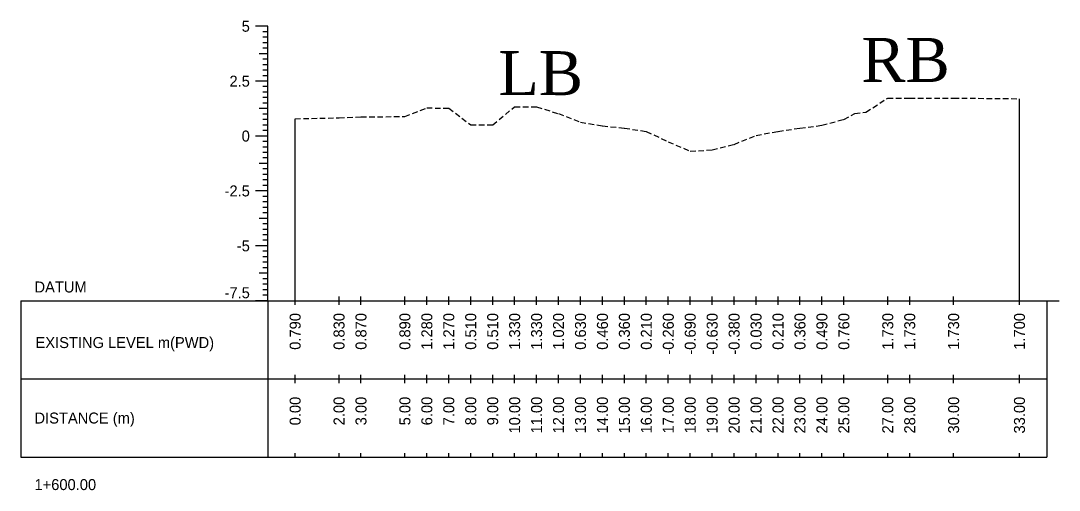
# Model space of a CAD drawing. Header units: inches. Extents: x 2552 to 3818, y -1499 to -1059.
# Drawn here: x 3511.38 to 3558.69, y -1239.31 to -1217.92 of the extents above; entities that cross this region are included whole.
import ezdxf
from ezdxf.enums import TextEntityAlignment as Align

# ---------------------------------------------------------------- set-up
doc = ezdxf.new("R2010")
doc.units = ezdxf.units.IN
doc.header["$MEASUREMENT"] = 0
doc.linetypes.add('HIDDEN', pattern=[0.375, 0.25, -0.125])
doc.layers.add('CS_Drawing', color=7, linetype='Continuous')
doc.layers.add('GL', color=3, linetype='HIDDEN')
doc.styles.add('romans', font='romans.shx')

msp = doc.modelspace()

# ---------------------------------------------------------------- linework, layer by layer
at = {"layer": 'CS_Drawing'}
for p, q in [((3522.626, -1218.175), (3522.063, -1218.175)), ((3522.626, -1218.175), (3522.232, -1218.175)), ((3522.626, -1218.175), (3522.401, -1218.175)), ((3522.626, -1230.675), (3522.626, -1218.175)), ((3522.626, -1218.425), (3522.401, -1218.425)), ((3522.626, -1218.675), (3522.401, -1218.675)), ((3522.626, -1218.925), (3522.401, -1218.925)), ((3522.626, -1219.175), (3522.401, -1219.175)), ((3522.626, -1219.425), (3522.232, -1219.425)), ((3522.626, -1219.425), (3522.401, -1219.425)), ((3522.626, -1219.675), (3522.401, -1219.675)), ((3522.626, -1219.925), (3522.401, -1219.925)), ((3522.626, -1220.175), (3522.401, -1220.175)), ((3522.626, -1220.425), (3522.401, -1220.425)), ((3522.626, -1220.675), (3522.063, -1220.675)), ((3522.626, -1220.675), (3522.232, -1220.675)), ((3522.626, -1220.675), (3522.401, -1220.675)), ((3522.626, -1220.925), (3522.401, -1220.925)), ((3522.626, -1221.175), (3522.401, -1221.175)), ((3522.626, -1221.425), (3522.401, -1221.425)), ((3556.876, -1230.675), (3556.876, -1221.475)), ((3522.626, -1221.925), (3522.232, -1221.925)), ((3522.626, -1221.675), (3522.401, -1221.675)), ((3522.626, -1221.925), (3522.401, -1221.925)), ((3522.626, -1222.175), (3522.401, -1222.175)), ((3522.626, -1222.425), (3522.401, -1222.425)), ((3523.876, -1230.675), (3523.876, -1222.385)), ((3522.626, -1222.675), (3522.401, -1222.675)), ((3522.626, -1222.925), (3522.401, -1222.925)), ((3522.626, -1223.175), (3522.063, -1223.175)), ((3522.626, -1223.175), (3522.232, -1223.175)), ((3522.626, -1223.175), (3522.401, -1223.175)), ((3522.626, -1223.425), (3522.401, -1223.425)), ((3522.626, -1223.675), (3522.401, -1223.675)), ((3522.626, -1223.925), (3522.401, -1223.925)), ((3522.626, -1224.425), (3522.232, -1224.425)), ((3522.626, -1224.175), (3522.401, -1224.175)), ((3522.626, -1224.425), (3522.401, -1224.425)), ((3522.626, -1224.675), (3522.401, -1224.675)), ((3522.626, -1224.925), (3522.401, -1224.925)), ((3522.626, -1225.175), (3522.401, -1225.175)), ((3522.626, -1225.675), (3522.063, -1225.675)), ((3522.626, -1225.675), (3522.232, -1225.675)), ((3522.626, -1225.425), (3522.401, -1225.425)), ((3522.626, -1225.675), (3522.401, -1225.675)), ((3522.626, -1225.925), (3522.401, -1225.925)), ((3522.626, -1226.175), (3522.401, -1226.175)), ((3522.626, -1226.425), (3522.401, -1226.425)), ((3522.626, -1226.675), (3522.401, -1226.675)), ((3522.626, -1226.925), (3522.232, -1226.925)), ((3522.626, -1226.925), (3522.401, -1226.925)), ((3522.626, -1227.175), (3522.401, -1227.175)), ((3522.626, -1227.425), (3522.401, -1227.425)), ((3522.626, -1227.675), (3522.401, -1227.675)), ((3522.626, -1228.175), (3522.063, -1228.175)), ((3522.626, -1228.175), (3522.232, -1228.175)), ((3522.626, -1227.925), (3522.401, -1227.925)), ((3522.626, -1228.175), (3522.401, -1228.175)), ((3522.626, -1228.425), (3522.401, -1228.425)), ((3522.626, -1228.675), (3522.401, -1228.675)), ((3522.626, -1228.925), (3522.401, -1228.925)), ((3522.626, -1229.175), (3522.401, -1229.175)), ((3522.626, -1229.425), (3522.232, -1229.425)), ((3522.626, -1229.425), (3522.401, -1229.425)), ((3522.626, -1229.675), (3522.401, -1229.675)), ((3522.626, -1229.925), (3522.401, -1229.925)), ((3522.626, -1230.175), (3522.401, -1230.175)), ((3522.626, -1230.425), (3522.401, -1230.425)), ((3523.876, -1230.862), (3523.876, -1230.487)), ((3525.876, -1230.862), (3525.876, -1230.487)), ((3526.876, -1230.862), (3526.876, -1230.487)), ((3528.876, -1230.862), (3528.876, -1230.487)), ((3529.876, -1230.862), (3529.876, -1230.487)), ((3530.876, -1230.862), (3530.876, -1230.487)), ((3531.876, -1230.862), (3531.876, -1230.487)), ((3532.876, -1230.862), (3532.876, -1230.487)), ((3533.876, -1230.862), (3533.876, -1230.487)), ((3534.876, -1230.862), (3534.876, -1230.487)), ((3535.876, -1230.862), (3535.876, -1230.487)), ((3536.876, -1230.862), (3536.876, -1230.487)), ((3537.876, -1230.862), (3537.876, -1230.487)), ((3538.876, -1230.862), (3538.876, -1230.487)), ((3539.876, -1230.862), (3539.876, -1230.487)), ((3540.876, -1230.862), (3540.876, -1230.487)), ((3541.876, -1230.862), (3541.876, -1230.487)), ((3542.876, -1230.862), (3542.876, -1230.487)), ((3543.876, -1230.862), (3543.876, -1230.487)), ((3544.876, -1230.862), (3544.876, -1230.487)), ((3545.876, -1230.862), (3545.876, -1230.487)), ((3546.876, -1230.862), (3546.876, -1230.487)), ((3547.876, -1230.862), (3547.876, -1230.487)), ((3548.876, -1230.862), (3548.876, -1230.487)), ((3550.876, -1230.862), (3550.876, -1230.487)), ((3551.876, -1230.862), (3551.876, -1230.487)), ((3553.876, -1230.862), (3553.876, -1230.487)), ((3556.876, -1230.862), (3556.876, -1230.487)), ((3511.376, -1230.675), (3522.626, -1230.675)), ((3511.376, -1230.675), (3511.376, -1237.8)), ((3522.626, -1230.675), (3522.063, -1230.675)), ((3522.626, -1230.675), (3522.232, -1230.675)), ((3522.626, -1230.675), (3522.401, -1230.675)), ((3522.626, -1230.675), (3558.126, -1230.675)), ((3522.626, -1230.675), (3522.626, -1237.8)), ((3558.126, -1230.675), (3558.688, -1230.675)), ((3558.126, -1230.675), (3558.519, -1230.675)), ((3558.126, -1230.675), (3558.351, -1230.675)), ((3558.126, -1230.675), (3558.126, -1237.8)), ((3511.376, -1234.237), (3522.626, -1234.237)), ((3522.626, -1234.237), (3558.126, -1234.237)), ((3522.626, -1234.237), (3558.126, -1234.237)), ((3523.876, -1234.425), (3523.876, -1234.05)), ((3525.876, -1234.425), (3525.876, -1234.05)), ((3526.876, -1234.425), (3526.876, -1234.05)), ((3528.876, -1234.425), (3528.876, -1234.05)), ((3529.876, -1234.425), (3529.876, -1234.05)), ((3530.876, -1234.425), (3530.876, -1234.05)), ((3531.876, -1234.425), (3531.876, -1234.05)), ((3532.876, -1234.425), (3532.876, -1234.05)), ((3533.876, -1234.425), (3533.876, -1234.05)), ((3534.876, -1234.425), (3534.876, -1234.05)), ((3535.876, -1234.425), (3535.876, -1234.05)), ((3536.876, -1234.425), (3536.876, -1234.05)), ((3537.876, -1234.425), (3537.876, -1234.05)), ((3538.876, -1234.425), (3538.876, -1234.05)), ((3539.876, -1234.425), (3539.876, -1234.05)), ((3540.876, -1234.425), (3540.876, -1234.05)), ((3541.876, -1234.425), (3541.876, -1234.05)), ((3542.876, -1234.425), (3542.876, -1234.05)), ((3543.876, -1234.425), (3543.876, -1234.05)), ((3544.876, -1234.425), (3544.876, -1234.05)), ((3545.876, -1234.425), (3545.876, -1234.05)), ((3546.876, -1234.425), (3546.876, -1234.05)), ((3547.876, -1234.425), (3547.876, -1234.05)), ((3548.876, -1234.425), (3548.876, -1234.05)), ((3550.876, -1234.425), (3550.876, -1234.05)), ((3551.876, -1234.425), (3551.876, -1234.05)), ((3553.876, -1234.425), (3553.876, -1234.05)), ((3556.876, -1234.425), (3556.876, -1234.05)), ((3523.876, -1237.8), (3523.876, -1237.612)), ((3525.876, -1237.8), (3525.876, -1237.612)), ((3526.876, -1237.8), (3526.876, -1237.612)), ((3528.876, -1237.8), (3528.876, -1237.612)), ((3529.876, -1237.8), (3529.876, -1237.612)), ((3530.876, -1237.8), (3530.876, -1237.612)), ((3531.876, -1237.8), (3531.876, -1237.612)), ((3532.876, -1237.8), (3532.876, -1237.612)), ((3533.876, -1237.8), (3533.876, -1237.612)), ((3534.876, -1237.8), (3534.876, -1237.612)), ((3535.876, -1237.8), (3535.876, -1237.612)), ((3536.876, -1237.8), (3536.876, -1237.612)), ((3537.876, -1237.8), (3537.876, -1237.612)), ((3538.876, -1237.8), (3538.876, -1237.612)), ((3539.876, -1237.8), (3539.876, -1237.612)), ((3540.876, -1237.8), (3540.876, -1237.612)), ((3541.876, -1237.8), (3541.876, -1237.612)), ((3542.876, -1237.8), (3542.876, -1237.612)), ((3543.876, -1237.8), (3543.876, -1237.612)), ((3544.876, -1237.8), (3544.876, -1237.612)), ((3545.876, -1237.8), (3545.876, -1237.612)), ((3546.876, -1237.8), (3546.876, -1237.612)), ((3547.876, -1237.8), (3547.876, -1237.612)), ((3548.876, -1237.8), (3548.876, -1237.612)), ((3550.876, -1237.8), (3550.876, -1237.612)), ((3551.876, -1237.8), (3551.876, -1237.612)), ((3553.876, -1237.8), (3553.876, -1237.612)), ((3556.876, -1237.8), (3556.876, -1237.612)), ((3511.376, -1237.8), (3522.626, -1237.8)), ((3522.626, -1237.8), (3558.126, -1237.8))]:
    msp.add_line(p, q, dxfattribs=at)
at = {"layer": 'GL'}
msp.add_lwpolyline([(3523.876, -1222.385), (3525.876, -1222.345), (3526.876, -1222.305), (3528.876, -1222.285), (3529.876, -1221.895), (3530.876, -1221.905), (3531.876, -1222.665), (3532.876, -1222.665), (3533.876, -1221.845), (3534.876, -1221.845), (3535.876, -1222.155), (3536.876, -1222.545), (3537.876, -1222.715), (3538.876, -1222.815), (3539.876, -1222.965), (3540.876, -1223.435), (3541.876, -1223.865), (3542.876, -1223.805), (3543.876, -1223.555), (3544.876, -1223.145), (3545.876, -1222.965), (3546.876, -1222.815), (3547.876, -1222.685), (3548.876, -1222.415), (3549.376, -1222.155), (3549.876, -1222.085), (3550.876, -1221.445), (3551.876, -1221.445), (3553.876, -1221.445), (3556.876, -1221.475)], dxfattribs=at)

# ---------------------------------------------------------------- texts
at = {"char_height": 2, "width": 204.37328, "attachment_point": 1, "style": 'romans'}
for s, insert in [('{\\fTimes New Roman|b0|i0|c0|p18;RB}', (3549.673, -1218.706)), ('{\\fTimes New Roman|b0|i0|c0|p18;LB}', (3533.135, -1219.309))]:
    msp.add_mtext(s, dxfattribs=dict(at, insert=insert))
at = {"layer": 'CS_Drawing'}
for s, p in [('5', (3521.813, -1218.175)), ('2.5', (3521.813, -1220.675)), ('0', (3521.813, -1223.175)), ('-2.5', (3521.813, -1225.675)), ('-5', (3521.813, -1228.175))]:
    msp.add_text(s, height=0.5, dxfattribs=at).set_placement(p, align=Align.MIDDLE_RIGHT)
for s, p in [('DATUM', (3512.001, -1230.05)), ('EXISTING LEVEL m(PWD)', (3512.047, -1232.581)), ('DISTANCE (m)', (3512.001, -1236.019)), ('1+600.00', (3512.001, -1239.05))]:
    msp.add_text(s, height=0.5, dxfattribs=at).set_placement(p, align=Align.MIDDLE_LEFT)
msp.add_text('-7.5', height=0.5, dxfattribs=at).set_placement((3521.813, -1230.562), align=Align.RIGHT)
for s, p in [('0.790', (3523.876, -1231.237)), ('0.830', (3525.876, -1231.237)), ('0.870', (3526.876, -1231.237)), ('0.890', (3528.876, -1231.237)), ('1.280', (3529.876, -1231.237)), ('1.270', (3530.876, -1231.237)), ('0.510', (3531.876, -1231.237)), ('0.510', (3532.876, -1231.237)), ('1.330', (3533.876, -1231.237)), ('1.330', (3534.876, -1231.237)), ('1.020', (3535.876, -1231.237)), ('0.630', (3536.876, -1231.237)), ('0.460', (3537.876, -1231.237)), ('0.360', (3538.876, -1231.237)), ('0.210', (3539.876, -1231.237)), ('-0.260', (3540.876, -1231.237)), ('-0.690', (3541.876, -1231.237)), ('-0.630', (3542.876, -1231.237)), ('-0.380', (3543.876, -1231.237)), ('0.030', (3544.876, -1231.237)), ('0.210', (3545.876, -1231.237)), ('0.360', (3546.876, -1231.237)), ('0.490', (3547.876, -1231.237)), ('0.760', (3548.876, -1231.237)), ('1.730', (3550.876, -1231.237)), ('1.730', (3551.876, -1231.237)), ('1.730', (3553.876, -1231.237)), ('1.700', (3556.876, -1231.237)), ('0.00', (3523.876, -1235.05)), ('2.00', (3525.876, -1235.05)), ('3.00', (3526.876, -1235.05)), ('5.00', (3528.876, -1235.05)), ('6.00', (3529.876, -1235.05)), ('7.00', (3530.876, -1235.05)), ('8.00', (3531.876, -1235.05)), ('9.00', (3532.876, -1235.05)), ('10.00', (3533.876, -1235.05)), ('11.00', (3534.876, -1235.05)), ('12.00', (3535.876, -1235.05)), ('13.00', (3536.876, -1235.05)), ('14.00', (3537.876, -1235.05)), ('15.00', (3538.876, -1235.05)), ('16.00', (3539.876, -1235.05)), ('17.00', (3540.876, -1235.05)), ('18.00', (3541.876, -1235.05)), ('19.00', (3542.876, -1235.05)), ('20.00', (3543.876, -1235.05)), ('21.00', (3544.876, -1235.05)), ('22.00', (3545.876, -1235.05)), ('23.00', (3546.876, -1235.05)), ('24.00', (3547.876, -1235.05)), ('25.00', (3548.876, -1235.05)), ('27.00', (3550.876, -1235.05)), ('28.00', (3551.876, -1235.05)), ('30.00', (3553.876, -1235.05)), ('33.00', (3556.876, -1235.05))]:
    msp.add_text(s, height=0.5, rotation=90, dxfattribs=at).set_placement(p, align=Align.MIDDLE_RIGHT)

doc.saveas('drawing.dxf')
